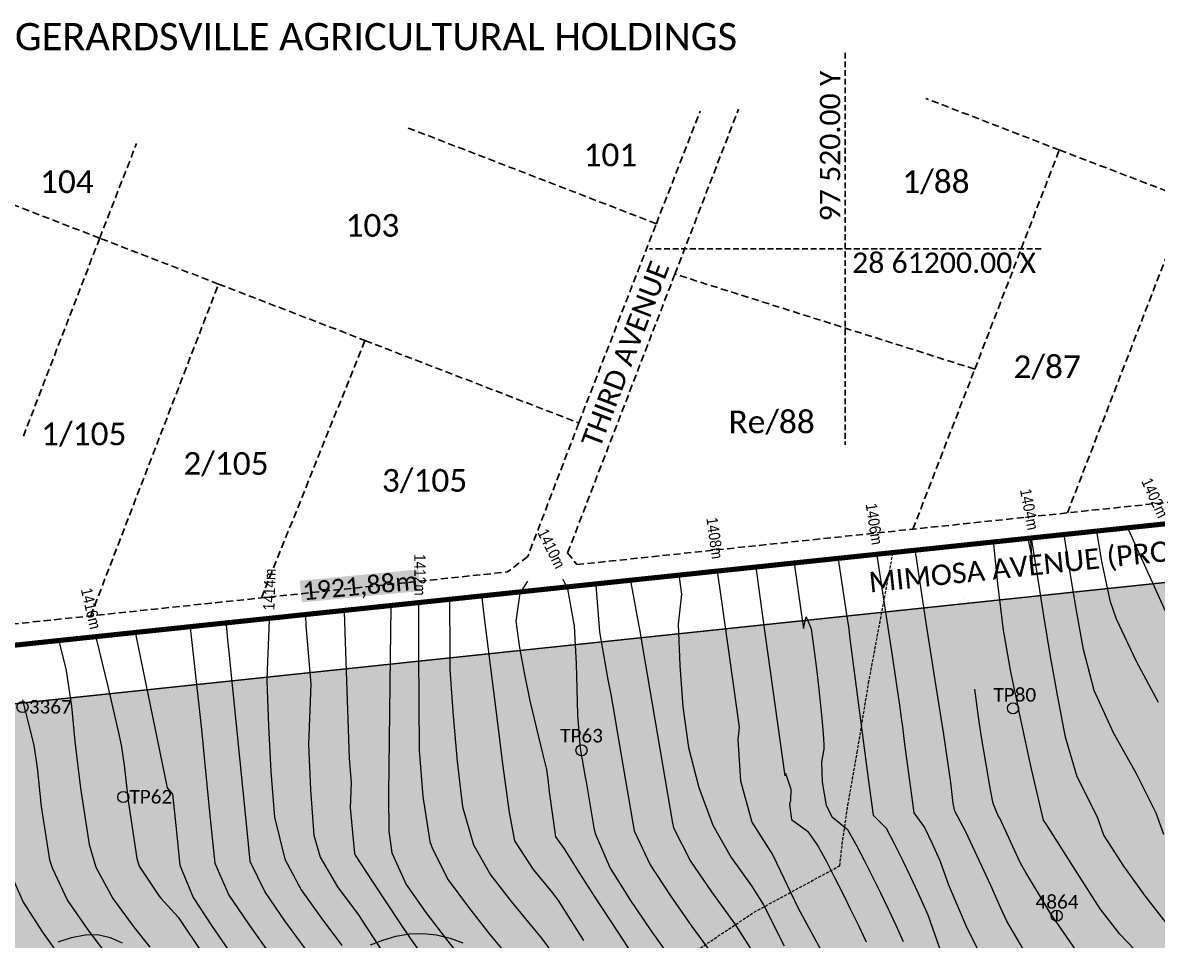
# Model space of a CAD drawing. Header units: metres. Extents: x 5688 to 19740, y -52 to 3406.
# Drawn here: x 7995 to 8496, y 2520 to 2924 of the extents above; entities that cross this region are included whole.
import ezdxf
from ezdxf.enums import TextEntityAlignment as Align

# ---------------------------------------------------------------- set-up
doc = ezdxf.new("R2010")
doc.units = ezdxf.units.M
doc.linetypes.add('DASHED', pattern=[19.05, 12.7, -6.35])
doc.linetypes.add('HIDDEN', pattern=[9.525, 6.35, -3.175])
for name, color, linetype in [('AFSTANDE', 7, 'Continuous'), ('Contours', 7, 'Continuous'), ('DORPNAAM', 7, 'Continuous'), ('ERFNOMMER', 7, 'Continuous'), ('GEO', 140, 'Continuous'), ('LINES', 7, 'Continuous'), ('ONDERVERDELING', 7, 'Continuous'), ('STRAATNAAM', 7, 'Continuous'), ('TP', 7, 'Continuous')]:
    doc.layers.add(name, color=color, linetype=linetype)
doc.layers.add('Sensitivity', color=7, linetype='Continuous', true_color=0xbd0f0f)
doc.layers.add('Sonering - Special', color=7, linetype='Continuous', true_color=0xdbb88a)
doc.styles.add('CALIBRII', font='calibri.ttf')
doc.styles.add('MM-STANDARD', font='', dxfattribs={"height": 1})
doc.styles.add('Text_Style_1', font='calibri.ttf')
doc.styles.get('MM-STANDARD').set_extended_font_data('MM-STANDARD')
doc.dimstyles.new('$DIM_Caddie', dxfattribs={"dimtxt": 7, "dimasz": 1, "dimexe": 0, "dimexo": 0, "dimgap": 0, "dimtad": 0, "dimtoh": 1, "dimtxsty": 'Text_Style_1', "dimblk": 'OBLIQUE', "dimcen": 0, "dimse1": 1, "dimse2": 1, "dimsd1": 1, "dimsd2": 1, "dimclrd": 253, "dimclre": 253, "dimclrt": 256, "dimadec": 0, "dimazin": 0, "dimtfac": 1, "dimtmove": 0, "dimatfit": 3, "dimldrblk": 'OBLIQUE', "dimfxl": 0, "dimtfillclr": 2, "dimlwd": -3, "dimlwe": -1, "dimarcsym": 0})

# ---------------------------------------------------------------- blocks, each defined once
blk = doc.blocks.new('CONTOURS-CG')
at = {"layer": 'Contours', "color": 253, "lineweight": 9, "true_color": 0xa1a3a5}
for points, elevation in [([(32298.46, 1518.29), (32307.55, 1498.26), (32331.32, 1445.96)], 1402.5), ([(32312.56, 1321.22), (32304.63, 1329.6), (32294.66, 1340.03), (32286.06, 1351.16), (32274.85, 1368.62), (32262.3, 1388.34), (32261.03, 1390.35), (32256.96, 1407.2), (32255.56, 1413.59), (32251, 1434.65), (32246.61, 1455.74), (32243.38, 1474.1), (32240.89, 1494.74), (32239.12, 1511.97), (32239.11, 1512.05)], 1404.5), ([(32254.37, 1513.57), (32254.51, 1512.33), (32254.91, 1510.34), (32256.02, 1505.6), (32255.59, 1511.09), (32255.36, 1513.76)], 1404), ([(32319.21, 1339.8), (32305.89, 1356.91), (32296.41, 1369.95), (32289.47, 1380.8), (32287.65, 1383.67), (32284.88, 1391.59), (32275.85, 1409.48), (32275.85, 1409.48), (32270.64, 1426.92), (32267.27, 1444.71), (32264.13, 1462.54), (32261.16, 1480.41), (32258.31, 1498.29), (32255.89, 1513.8), (32255.88, 1513.86)], 1404), ([(32314.06, 1383.94), (32310.76, 1393.35), (32301.97, 1410.77), (32291.94, 1428.75), (32283.37, 1447.47), (32283.16, 1448.06), (32283.16, 1448.06), (32278.58, 1465.62), (32275.41, 1483.44), (32272.48, 1501.32), (32270.29, 1515.33), (32270.28, 1515.37)], 1403.5), ([(32311.8, 1442.18), (32302, 1460.28), (32293.21, 1478.88), (32290.48, 1486.64), (32290.48, 1486.64), (32286.69, 1504.35), (32284.69, 1516.86), (32284.69, 1516.88)], 1403), ([(32312.15, 1260.28), (32304.88, 1269.17), (32297.37, 1277.88), (32289.65, 1286.42), (32281.79, 1294.85), (32273.83, 1303.21), (32271.48, 1305.66), (32265.35, 1313.58), (32253.65, 1330.72), (32244.83, 1345.7), (32241.98, 1351.74), (32237.74, 1361.48), (32226.71, 1385.13), (32221.89, 1394.21), (32221.82, 1394.23), (32221.13, 1397.64), (32220.1, 1406.85), (32217.01, 1428.05), (32213.68, 1449.22), (32209.8, 1473.55), (32208.76, 1480.26), (32204.48, 1508.75)], 1405.5), ([(32151.11, 1502.66), (32154.15, 1480.87), (32155.01, 1474.76), (32156.2, 1479.96), (32158.51, 1474.75), (32159.79, 1464.79), (32160.91, 1455.84), (32161.85, 1447.9), (32162.62, 1440.98), (32163.22, 1435.07), (32163.66, 1430.18), (32163.95, 1426.3), (32164.08, 1423.44), (32164.07, 1421.59), (32163.95, 1420.82), (32163.06, 1415.85), (32163.33, 1407.13), (32165.1, 1396.74), (32167.79, 1391.56), (32167.81, 1391.56), (32174.47, 1386.22), (32178.37, 1379.37), (32182.02, 1372.39), (32185.58, 1365.35), (32189.05, 1358.26), (32192.44, 1351.13), (32195.76, 1343.96), (32199.03, 1336.76)], 1407), ([(32170.48, 1504.81), (32170.53, 1504.54), (32173.82, 1482.85), (32174.87, 1475.63), (32174.87, 1475.62), (32175.01, 1474.51), (32175.55, 1470.23), (32183.74, 1407.48), (32185.76, 1392.54), (32185.8, 1392.54), (32191.56, 1386.71), (32195.24, 1379.74), (32198.77, 1372.68), (32202.17, 1365.56), (32205.47, 1358.38), (32208.72, 1351.17), (32209.9, 1348.53), (32217.85, 1325.96)], 1406.5), ([(32187.48, 1506.78), (32187.59, 1506.1), (32194.18, 1462.73), (32197.42, 1441.04), (32198.53, 1433.25), (32198.53, 1433.24), (32198.6, 1432.71), (32199.72, 1423.82), (32203.11, 1397.89), (32203.73, 1393.52), (32203.79, 1393.52), (32208.46, 1387.09), (32211.9, 1379.99), (32215.16, 1372.79), (32215.28, 1372.53), (32219.08, 1361.76), (32227.15, 1342.84), (32236.4, 1324.47)], 1406), ([(32100.17, 1497.42), (32100.17, 1497.41), (32101.22, 1489.92), (32099.82, 1476.73), (32099.82, 1476.73), (32100.52, 1458.45), (32101.88, 1440.28), (32104.38, 1422.3), (32108.94, 1404.68), (32115, 1388.15), (32123.12, 1373.85), (32132.14, 1361.3), (32137.48, 1352.94), (32146.56, 1334.82)], 1408.5), ([(32117.15, 1499.16), (32117.16, 1499.12), (32118.5, 1489.91), (32121.87, 1466.01), (32126.39, 1433.42), (32126.64, 1431.24), (32126.06, 1425.82), (32126.06, 1425.82), (32127.29, 1407.63), (32132.06, 1390.04), (32132.3, 1389.41), (32141.55, 1374.93), (32152.73, 1351.43), (32162.89, 1332.82)], 1408), ([(32134.13, 1500.91), (32137.17, 1479.12), (32146.85, 1409.88), (32147.12, 1411.09), (32149.46, 1404.02), (32149.29, 1398.84), (32148.92, 1397.37), (32149.81, 1390.58), (32149.82, 1390.58), (32156.88, 1385.46), (32161.44, 1378.97), (32165.16, 1372.02), (32168.81, 1365.03), (32172.38, 1358), (32175.88, 1350.93), (32179.32, 1343.83), (32182.7, 1336.69)], 1407.5), ([(32033.33, 1495.74), (32029.91, 1490.42), (32028.2, 1478.12), (32029.77, 1466.32), (32031.92, 1454.61), (32034.37, 1442.94), (32037.05, 1431.31), (32039.88, 1419.7), (32041.64, 1412.64), (32042.28, 1408.44), (32042.91, 1402.78), (32045.59, 1382.98), (32049.46, 1377.68), (32056.03, 1367.06), (32062.64, 1356.71), (32073.08, 1340.92), (32084.43, 1323.62)], 1410.5), ([(32048.82, 1496.63), (32048.82, 1496.62), (32050.95, 1492.35), (32053.88, 1475.88), (32054.78, 1459.26), (32055.24, 1442.59), (32055.36, 1436.57), (32056.52, 1421.94), (32058.93, 1408.6), (32059.03, 1408.04), (32062.62, 1386.86), (32063.09, 1384.37), (32069.75, 1369.14), (32078.5, 1355.25), (32087.74, 1341.67), (32097.25, 1328.26)], 1410), ([(32062.8, 1495.14), (32062.8, 1495.13), (32063.42, 1493.89), (32065.04, 1473.42), (32068.61, 1453.13), (32070.2, 1444.93), (32070.69, 1442.25), (32070.91, 1440.94), (32072.56, 1431.05), (32077.25, 1403.53), (32080.39, 1385.63), (32087.39, 1370.62), (32096.43, 1356.91), (32105.85, 1343.45), (32115.53, 1330.15)], 1409.5), ([(32078.89, 1495.49), (32078.96, 1495.13), (32082.44, 1475.9), (32082.44, 1475.9), (32082.79, 1473.84), (32083.85, 1467.47), (32097.3, 1388.96), (32097.69, 1386.89), (32105.21, 1372.21), (32114.47, 1358.64), (32124.13, 1345.33), (32124.94, 1344.22), (32133.42, 1330.94)], 1409), ([(32013.2, 1488.49), (32014.19, 1479.57), (32019.54, 1436.57), (32022.3, 1415.08), (32025.13, 1393.61), (32027.54, 1381.22), (32035.76, 1368.56), (32044.21, 1358.34), (32046.75, 1354.85), (32058, 1337.18)], 1411), ([(31952.44, 1482.19), (31953.17, 1460.21), (31954.6, 1417.61), (31955.48, 1406.75), (31955.48, 1406.74), (31955.09, 1395.67), (31955.09, 1395.67), (31956.89, 1375.65), (31957.19, 1374.8), (31965.04, 1363), (31977.04, 1344.76), (31981.39, 1338.36), (31981.4, 1338.34), (31993.87, 1320.96)], 1413), ([(31972.94, 1484.16), (31972.68, 1462.16), (31971.98, 1401.64), (31972.09, 1385.38), (31973.37, 1375.91), (31979.77, 1361.93), (31988.42, 1349.58), (31997.59, 1337.61), (32006.99, 1325.82)], 1412.5), ([(31985.12, 1485.51), (31985.26, 1463.52), (31985.55, 1420.98), (31987.16, 1400.8), (31990.21, 1380.82), (31991.43, 1377.68), (31998.21, 1363.97), (32007.22, 1351.89), (32016.58, 1340.06), (32026.18, 1328.41)], 1412), ([(31998.81, 1486.92), (31998.95, 1464.92), (31999.02, 1456.57), (32000.51, 1436.38), (32002.31, 1416.23), (32004.66, 1396.16), (32009.48, 1379.45), (32016.92, 1366.22), (32026.16, 1354.31), (32035.78, 1342.67), (32039.47, 1338.29), (32044.04, 1332.02)], 1411.5), ([(31919.27, 1478.48), (31918.48, 1456.49), (31918.33, 1451.92), (31919.04, 1431.79), (31920.08, 1411.7), (31921.69, 1391.66), (31926.27, 1373.07), (31933.43, 1359.61), (31942.22, 1347.23), (31951.32, 1335.05)], 1414), ([(31935.4, 1480.34), (31935.53, 1476.22), (31937.64, 1450.25), (31937.64, 1450.25), (31936.71, 1423.8), (31936.71, 1423.8), (31937.5, 1403.67), (31939.05, 1383.63), (31941.73, 1373.93), (31949.46, 1360.85), (31958.52, 1348.65), (31958.95, 1348.07), (31960.48, 1345.76), (31972.46, 1327.5)], 1413.5), ([(31860.3, 1472.52), (31864.72, 1450.97), (31874.27, 1404.54), (31876.6, 1401.72), (31876.6, 1401.72), (31878.12, 1387.94), (31878.43, 1385.01), (31879.89, 1370.49), (31885.83, 1356.21), (31894.07, 1343.47), (31902.74, 1331)], 1415.5), ([(31884.52, 1474.88), (31884.62, 1473.96), (31889.41, 1430.28), (31889.61, 1428.32), (31889.61, 1428.32), (31889.71, 1427.33), (31889.71, 1427.33), (31890.62, 1417.89), (31893.32, 1390.93), (31895.35, 1371.35), (31901.57, 1357.26), (31910.06, 1344.68), (31918.83, 1332.29)], 1415), ([(31900.26, 1476.54), (31900.27, 1476.44), (31900.8, 1471.63), (31900.97, 1469.89), (31901.5, 1464.33), (31909.23, 1387.17), (31910.81, 1372.21), (31917.48, 1358.42), (31926.1, 1345.92), (31935.01, 1333.63)], 1414.5), ([(31826.61, 1468.79), (31826.62, 1468.76), (31829.76, 1456.25), (31829.77, 1456.22), (31832.1, 1440.65), (31833.59, 1424.94), (31836.08, 1404.36), (31839.82, 1379.63), (31842.75, 1369.6), (31850.35, 1355.71), (31859.74, 1343.03), (31866.62, 1334.25)], 1416.5), ([(31842.93, 1470.53), (31842.95, 1470.42), (31848.06, 1449.31), (31852.96, 1428.24), (31854.07, 1422.64), (31854.08, 1422.56), (31855.28, 1414.56), (31857.06, 1398.89), (31860.97, 1373.33), (31861.96, 1369.96), (31870.71, 1356.85), (31871.43, 1355.93), (31879.15, 1347.53), (31879.15, 1347.53), (31890.18, 1331.05)], 1416), ([(31804.32, 1368.87), (31810.71, 1354.17), (31819.22, 1340.9), (31828.38, 1328.06)], 1417.5), ([(31810.39, 1443.34), (31815.44, 1423.25), (31815.44, 1423.24), (31816.9, 1413.54), (31818.68, 1396.35), (31822.35, 1372.83), (31823.53, 1369.23), (31830.34, 1354.81), (31839.35, 1341.87), (31848.78, 1329.22)], 1417), ([(32312.75, 1291.06), (32305.03, 1299.6), (32297.17, 1308.03), (32289.23, 1316.4), (32283.07, 1322.85), (32275.71, 1332.37), (32263.93, 1349.46), (32253.14, 1367.18), (32251.03, 1371), (32249.8, 1373.6), (32241.65, 1391.12), (32241.13, 1391.91), (32241.1, 1391.92), (32238.77, 1397.68), (32237.63, 1403.69), (32236.54, 1409.7), (32235.5, 1415.73), (32234.5, 1421.76), (32233.53, 1427.8), (32232.26, 1435.87), (32230.63, 1448.14)], 1405)]:
    blk.add_lwpolyline(points, dxfattribs=dict(at, elevation=elevation))
at = {"layer": 'Contours', "color": 253, "lineweight": 0, "true_color": 0xa1a3a5, "elevation": 1405}
blk.add_lwpolyline([(32226.22, 1487.49), (32226.22, 1487.49)], dxfattribs=at)
at = {"layer": 'Contours', "color": 253, "true_color": 0xa1a3a5, "style": 'MM-STANDARD', "width": 0.9}
for s, rotation, p in [('1402m', 294.4346, (32310.12, 1532.45, 1402.53)), ('1404m', 280.8342, (32254.74, 1527.39, 1404.01)), ('1406m', 278.54, (32186.33, 1520.92, 1405.49)), ('1408m', 277.9519, (32115.94, 1514.69, 1408.56)), ('1410m', 296.4225, (32043.88, 1510.06, 1410.38)), ('1412m', 270.3659, (31985.88, 1498.52, 1412.05)), ('1414m', 87.9621, (31919.41, 1492.06, 1413.83)), ('1416m', 283.0915, (31840.67, 1483.65, 1416.3))]:
    blk.add_text(s, height=5, rotation=rotation, dxfattribs=at).set_placement(p, align=Align.MIDDLE)
blk = doc.blocks.new('SENSITIWITEIT')
at = {"layer": 'Sensitivity', "linetype": 'HIDDEN', "lineweight": 20, "ltscale": 0.2}
blk.add_lwpolyline([(33613.63, 906.07), (33691.77, 917.17), (33717.73, 918.99), (33726.94, 918.35, -0.192765), (33733.64, 915.12), (33740.5, 907.61), (33753.61, 880.94, 0.262981), (33765.79, 872.61), (33855.05, 864.97, 0.250866), (33868.06, 870.57), (33890.33, 898.51), (33919.93, 931.73), (33935.87, 949.03), (33958.18, 960.86), (33986.42, 979.98), (34005.55, 992.72), (34043.35, 1013.2), (34044.71, 1024.58), (34046.99, 1040.06), (34051.09, 1063.27), (34056.1, 1093.76), (34066.82, 1151.07), (32886.04, 1026.94)], format="xyb", dxfattribs=at)
blk = doc.blocks.new('Boreholes')
at = {"layer": 'TP', "color": 9, "linetype": 'Continuous', "ltscale": 0.08}
blk.add_line((36777.72, 1554.34), (36777.72, 1549.44), dxfattribs=at)
at = {"layer": 'TP', "color": 9, "lineweight": 18}
for centre in [(36321.36, 1643.89), (36758.47, 1643.28), (36568.05, 1624.81), (36365.83, 1604.21), (36777.72, 1551.89)]:
    blk.add_ellipse(centre, major_axis=(0, 2.45), ratio=1, dxfattribs=at)
at = {"layer": 'TP', "color": 9, "style": 'CALIBRII'}
for s, p in [('TP80', (36749.81, 1646.28)), ('3367', (36324.16, 1640.97)), ('TP63', (36558.64, 1628.24)), ('TP62', (36368.56, 1601.31)), ('4864', (36768.4, 1554.98))]:
    blk.add_text(s, height=6, dxfattribs=at).set_placement(p)
blk = doc.blocks.new('*D145')
at = {"layer": 'Defpoints', "color": 0, "linetype": 'Continuous', "ltscale": 0.1, "transparency": 16777216}
for p in [(9107.24, 2767.14), (9107.31, 2766.4), (7193.96, 2585.63)]:
    blk.add_point(p, dxfattribs=at)
at = {"color": 251, "linetype": 'Continuous', "ltscale": 0.1, "true_color": 0x4e4f50, "transparency": 16777216, "insert": (8144.27, 2675.04), "char_height": 8, "attachment_point": 5, "rotation": 5.4194, "style": 'Text_Style_1', "bg_fill": 1, "box_fill_scale": 1.1, "bg_fill_color": 7, "bg_fill_true_color": 16777215, "bg_fill_transparency": 0}
blk.add_mtext('1921,88m', dxfattribs=at)
blk = doc.blocks.new('_Oblique')
at = {"color": 0, "linetype": 'ByBlock', "lineweight": -2}
blk.add_line((-0.5, -0.5), (0.5, 0.5), dxfattribs=at)
blk = doc.blocks.new('GEOTECH')
at = {"layer": 'GEO', "linetype": 'Continuous', "lineweight": 15, "ltscale": 0.1}
for points in [[(8010.93, 2518.91), (8016.89, 2520.78), (8022.81, 2521.96), (8028.52, 2522.02), (8033.92, 2520.71), (8039.22, 2518.4)], [(8148.8, 2517.46), (8154.21, 2519.65), (8159.98, 2521.31), (8165.93, 2522.36), (8172.01, 2522.59), (8177.94, 2521.98), (8183.87, 2520.53), (8189.5, 2518.47)]]:
    blk.add_lwpolyline(points, dxfattribs=at)
blk = doc.blocks.new('*D207')
at = {"layer": 'Defpoints', "color": 0, "linetype": 'Continuous', "ltscale": 0.1, "transparency": 16777216}
for p in [(8512.2, 2678.74), (7225.08, 2543.11), (7225.72, 2536.99)]:
    blk.add_point(p, dxfattribs=at)
at = {"layer": 'AFSTANDE', "color": 251, "linetype": 'Continuous', "ltscale": 0.1, "true_color": 0x4e4f50, "transparency": 16777216, "insert": (7868.93, 2604.78), "char_height": 7, "attachment_point": 5, "rotation": 6.0157, "style": 'Text_Style_1'}
blk.add_mtext('1294,25m', dxfattribs=at)

msp = doc.modelspace()

# ---------------------------------------------------------------- hatches: boundary and pattern name
at = {"layer": 'Sonering - Special', "linetype": 'Continuous', "ltscale": 0.1}
h = msp.add_hatch(color=256, dxfattribs=at)
h.dxf.hatch_style = 1
h.paths.add_polyline_path([(8867.437, 2342.161), (8877.574, 2364.344), (8886.388, 2387.268), (8890.831, 2400.485), (8896.413, 2414.272), (8902.818, 2427.696), (8910.022, 2440.709), (8917.998, 2453.263), (8926.1, 2464.458), (8929.853, 2470.316), (8933.205, 2476.351), (8936.173, 2482.584), (8938.745, 2488.991), (8940.911, 2495.547), (8942.661, 2502.225), (8943.99, 2508.999), (8944.892, 2515.844), (8945.363, 2522.731), (8945.403, 2529.635), (8945.009, 2536.528), (8944.185, 2543.382), (8942.933, 2550.171), (8941.258, 2556.869), (8939.167, 2563.448), (8936.668, 2569.884), (8933.771, 2576.15), (8930.487, 2582.223), (8926.829, 2588.078), (8922.812, 2593.692), (8918.45, 2599.044), (8913.762, 2604.112), (8908.766, 2608.876), (8903.482, 2613.318), (8897.929, 2617.421), (8892.13, 2621.168), (8886.109, 2624.544), (8879.887, 2627.536), (8873.49, 2630.133), (8866.943, 2632.324), (8860.272, 2634.1), (8853.503, 2635.455), (8846.662, 2636.384), (8839.776, 2636.882), (8832.873, 2636.948), (8825.979, 2636.582), (8819.121, 2635.784), (8812.596, 2634.607), (8673.098, 2595.782, -0.2011278), (8565.697, 2609.333), (8559.098, 2613.715), (8552.781, 2618.5), (8546.772, 2623.667), (8541.096, 2629.198), (8535.774, 2635.069), (8530.826, 2641.26), (8522.928, 2652.507), (8520.971, 2671.623), (8512.199, 2678.744), (7225.077, 2543.105), (7216.085, 2530.214), (7372.958, 1909.747), (7391.201, 1898.865), (7396.102, 1879.475), (7754.762, 1822.518), (8702.487, 1915.536), (8698.604, 1929.341), (8707.273, 1942.028), (8705.558, 1960.875), (8705.117, 1975.503), (8705.562, 1990.131), (8706.891, 2004.705), (8709.101, 2019.171), (8712.182, 2033.478), (8716.124, 2047.571), (8720.912, 2061.401), (8726.238, 2074.217), (8784.771, 2191.696), (8775.296, 2215.179), (8789.36, 2243.84), (8813.662, 2248.701), (8842.74, 2299.176), (8855.954, 2320.642)])

# ---------------------------------------------------------------- linework, layer by layer
at = {"linetype": 'Continuous', "lineweight": 100, "ltscale": 0.1}
msp.add_lwpolyline([(8966.187, 2041.155), (8975.998, 2120.487), (8967.446, 2140.782), (8976.29, 2164.165), (8996.487, 2174.665), (9031.535, 2221.425), (9059.81, 2316.848), (9089.624, 2451.353), (9109.998, 2587.669), (9119.878, 2705.308), (9107.958, 2759.84), (9107.242, 2767.141), (8882.291, 2743.449), (7191.925, 2565.303), (7363.739, 1884.614), (7754.762, 1822.518), (8922.333, 1937.114)], close=True, dxfattribs=at)
at = {"layer": 'AFSTANDE', "color": 30, "linetype": 'DASHED', "ltscale": 0.2, "true_color": 0xf8991e}
for p, q in [((8358.285, 2910.903), (8358.285, 2738.103)), ((8444.685, 2824.503), (8271.885, 2824.503))]:
    msp.add_line(p, q, dxfattribs=at)
at = {"layer": 'LINES', "color": 251, "linetype": 'HIDDEN', "ltscale": 0.5, "true_color": 0x636466}
for p, q in [((8452.733, 2868.08), (8393.812, 2890.826)), ((8274.931, 2835.573), (8294.24, 2885.133)), ((8283.116, 2813.34), (8311.197, 2886.103)), ((8274.931, 2835.573), (8165.467, 2877.772)), ((8029.285, 2829.196), (8045.54, 2870.916)), ((7937.405, 2864.734), (8029.285, 2829.196)), ((8415.441, 2771.429), (8452.733, 2868.08)), ((8452.733, 2868.08), (8509.778, 2846.286)), ((8456.311, 2708.034), (8509.778, 2846.286)), ((8240.694, 2747.697), (8274.931, 2835.573)), ((8029.285, 2829.196), (7995.312, 2741.066)), ((8081.728, 2808.965), (8029.285, 2829.196)), ((8025.324, 2662.607), (8081.728, 2808.965)), ((8081.728, 2808.965), (8146.346, 2784.06)), ((8283.116, 2813.34), (8235.785, 2690.464)), ((8415.441, 2771.429), (8283.116, 2813.34)), ((8100.669, 2670.548), (8146.346, 2784.06)), ((8146.346, 2784.06), (8240.694, 2747.697)), ((8388.131, 2700.848), (8415.441, 2771.429)), ((8240.694, 2747.697), (8218.203, 2688.849)), ((8239.806, 2685.214), (8733.871, 2737.289)), ((8218.203, 2688.849), (8209.308, 2681.999)), ((8235.785, 2690.464), (8239.806, 2685.214)), ((7715.623, 2629.964), (8209.308, 2681.999))]:
    msp.add_line(p, q, dxfattribs=at)
at = {"layer": 'ONDERVERDELING', "linetype": 'Continuous', "ltscale": 0.08}
msp.add_lwpolyline([(7191.925, 2565.303), (7194.602, 2539.894), (9111.871, 2741.938)], dxfattribs=at)

# ---------------------------------------------------------------- block references
at = {"color": 5, "linetype": 'Continuous'}
msp.add_blockref('GEOTECH', (0, 0), dxfattribs=at)
at = {"layer": 'Contours', "color": 215, "linetype": 'Continuous', "true_color": 0xa953a0}
msp.add_blockref('CONTOURS-CG', (-23815.222, 1182.208), dxfattribs=at)
at = {"layer": 'Sensitivity', "linetype": 'Continuous'}
msp.add_blockref('SENSITIWITEIT', (-25687.516, 1539.189), dxfattribs=at)
at = {"layer": 'TP', "color": 1, "linetype": 'Continuous'}
msp.add_blockref('Boreholes', (-28326.146, 978.523), dxfattribs=at)

# ---------------------------------------------------------------- texts
at = {"layer": 'AFSTANDE', "color": 30, "linetype": 'Continuous', "true_color": 0xf8991e, "style": 'CALIBRII'}
msp.add_text('97 520.00 Y', height=9, rotation=90, dxfattribs=at).set_placement((8351.569, 2869.827), align=Align.MIDDLE_CENTER)
msp.add_text('28 61200.00 X', height=9, dxfattribs=at).set_placement((8401.889, 2818.36), align=Align.MIDDLE_CENTER)
at = {"layer": 'DORPNAAM', "color": 251, "linetype": 'Continuous', "true_color": 0x636466, "style": 'CALIBRII'}
msp.add_text('GERARDSVILLE AGRICULTURAL HOLDINGS', height=12, dxfattribs=at).set_placement((8151.208, 2918.08), align=Align.MIDDLE_CENTER)
at = {"layer": 'ERFNOMMER', "color": 251, "linetype": 'Continuous', "true_color": 0x636466, "style": 'CALIBRII'}
for s, p in [('101', (8254.658, 2865.903)), ('104', (8014.803, 2854.096)), ('1/88', (8398.282, 2854.134)), ('103', (8149.643, 2834.834)), ('2/87', (8447.384, 2772.477)), ('Re/88', (8325.809, 2748.167)), ('1/105', (8022.26, 2742.869)), ('2/105', (8085.019, 2729.819)), ('3/105', (8172.635, 2722.363))]:
    msp.add_text(s, height=10, dxfattribs=at).set_placement(p, align=Align.MIDDLE_CENTER)
at = {"layer": 'STRAATNAAM', "color": 251, "linetype": 'Continuous', "true_color": 0x636466, "style": 'CALIBRII'}
msp.add_text('THIRD AVENUE', height=9, rotation=69, dxfattribs=at).set_placement((8261.225, 2778.044), align=Align.MIDDLE_CENTER)
at = {"layer": 'STRAATNAAM', "linetype": 'Continuous', "style": 'CALIBRII'}
msp.add_text('MIMOSA AVENUE (PROPOSED STREET WIDENING)', height=9, rotation=6, dxfattribs=at).set_placement((8511.131, 2692.336), align=Align.MIDDLE_CENTER)

# ---------------------------------------------------------------- dimensions: what is measured, and where the dimension line sits
at = {"color": 1, "linetype": 'Continuous', "ltscale": 0.1}
dim = msp.add_linear_dim(base=(9107.313, 2766.402), p1=(7193.957, 2585.628), p2=(9107.242, 2767.141), angle=5.41943, dimstyle='$DIM_Caddie', override={"dimtxt": 8, "dimpost": '<>m', "dimtfill": 2, "dimtfillclr": 7}, dxfattribs=at)
dim.commit()
dim.dimension.update_dxf_attribs({"geometry": '*D145', "text_midpoint": (8144.268, 2675.038), "dimtype": 161})
at = {"layer": 'AFSTANDE', "color": 5, "linetype": 'Continuous', "ltscale": 0.1}
dim = msp.add_linear_dim(base=(7225.721, 2536.993), p1=(8512.199, 2678.744), p2=(7225.077, 2543.105), angle=186.01569, dimstyle='$DIM_Caddie', override={"dimpost": '<>m'}, dxfattribs=at)
dim.commit()
dim.dimension.update_dxf_attribs({"geometry": '*D207', "text_midpoint": (7868.934, 2604.776), "dimtype": 161})

doc.saveas('drawing.dxf')
